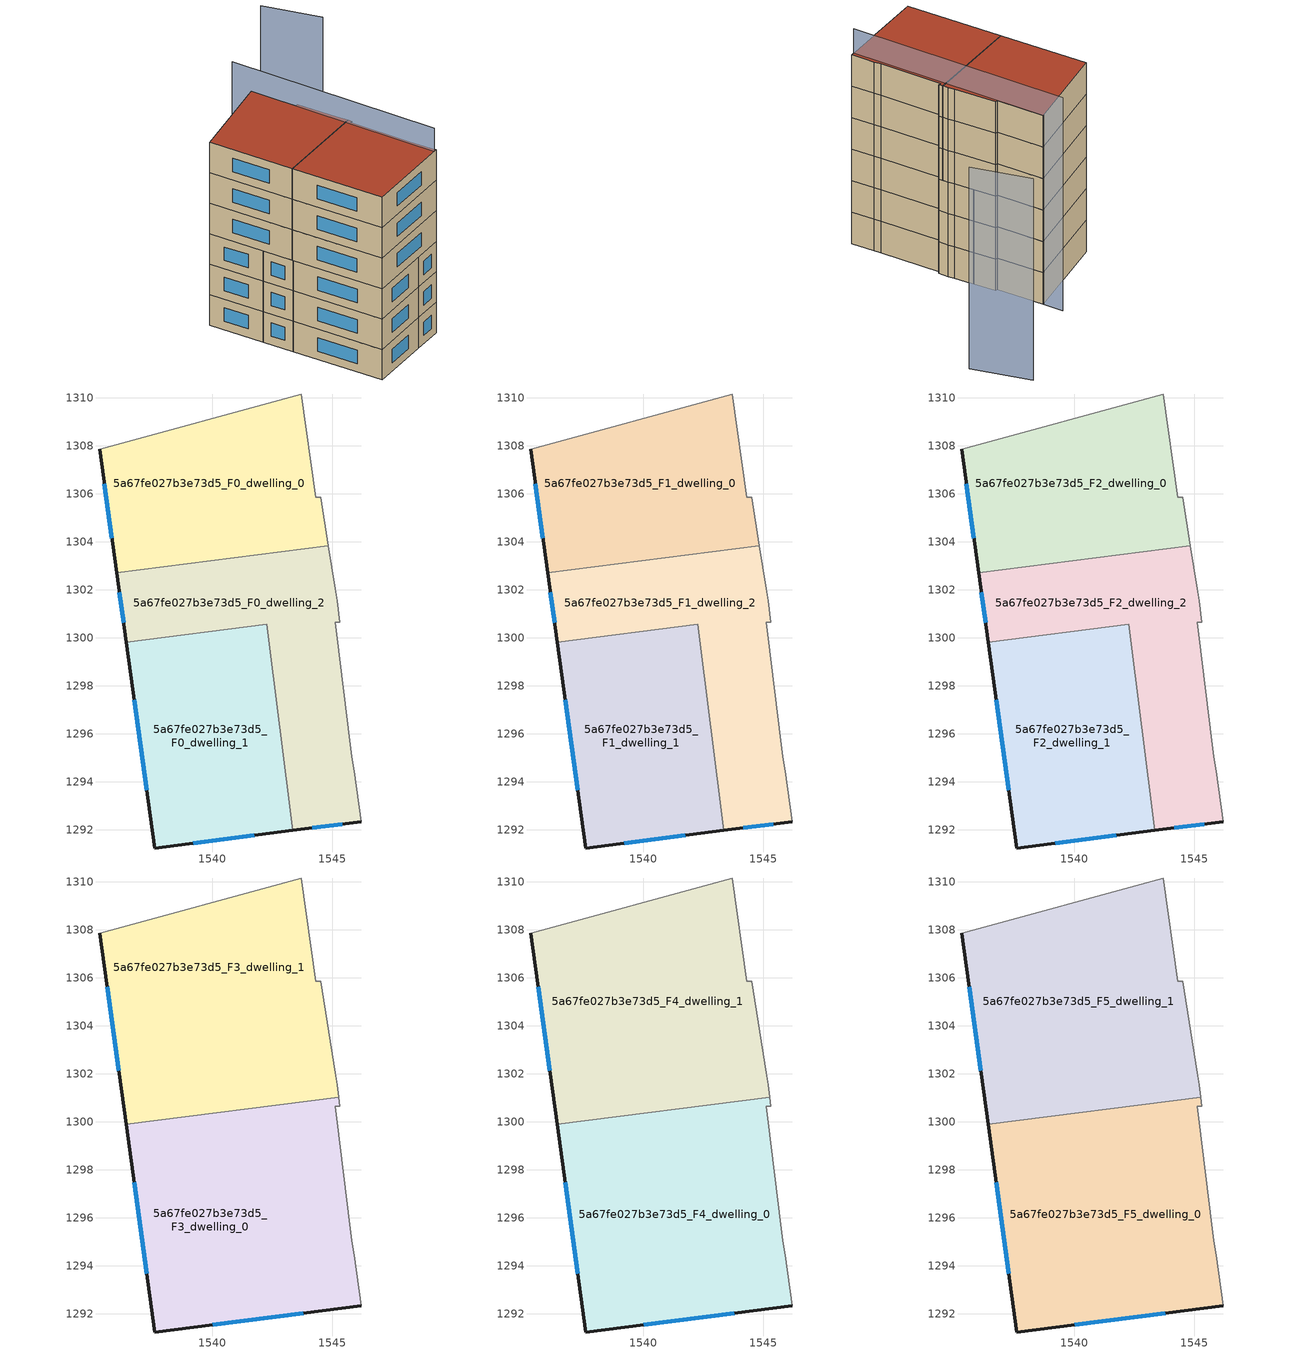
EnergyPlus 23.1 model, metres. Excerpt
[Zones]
5a67fe027b3e73d5_F0_dwelling_0
 floor ground (EU_floor_Construction): 1543.72,1310.15 1544.32,1305.85 1544.52,1305.85 1544.84,1303.83 1536.03,1302.71 1535.32,1307.85 z0
 wall outside (EU_wall_Construction): 1535.32,1307.85 1536.03,1302.71 z0:3
 wall adiabatic (EU_wall_Construction): 1544.84,1303.83 1544.52,1305.85 1544.32,1305.85 1543.72,1310.15 1535.32,1307.85 z0:3
 wall to 5a67fe027b3e73d5_F0_dwelling_2 (EU_wall_Construction): 1536.03,1302.71 1544.84,1303.83 z0:3
 window (EU_Window_Construction): 1535.52,1306.41 1535.83,1304.15 z0.84:2.16
5a67fe027b3e73d5_F0_dwelling_1
 floor ground (EU_floor_Construction): 1542.27,1300.56 1543.37,1291.97 1537.61,1291.24 1536.43,1299.82 z0
 wall outside (EU_wall_Construction): 1536.43,1299.82 1537.61,1291.24 1543.37,1291.97 z0:3
 wall to 5a67fe027b3e73d5_F0_dwelling_2 (EU_wall_Construction): 1543.37,1291.97 1542.27,1300.56 1536.43,1299.82 z0:3
 window (EU_Window_Construction): 1536.76,1297.42 1537.28,1293.64 / 1539.23,1291.44 1541.76,1291.77 z0.84:2.16
5a67fe027b3e73d5_F0_dwelling_2
 floor ground (EU_floor_Construction): 1544.84,1303.83 1545.12,1302.04 1545.22,1301.54 1545.32,1300.64 1545.12,1300.64 1545.82,1295.04 1545.92,1294.44 1546.22,1292.34 1543.37,1291.97 1542.27,1300.56 1536.43,1299.82 1536.03,1302.71 z0
 wall outside (EU_wall_Construction): 1536.03,1302.71 1536.43,1299.82 / 1543.37,1291.97 1546.22,1292.34 z0:3
 wall adiabatic (EU_wall_Construction): 1546.22,1292.34 1545.92,1294.44 1545.82,1295.04 1545.12,1300.64 1545.32,1300.64 1545.22,1301.54 1545.12,1302.04 1544.84,1303.83 z0:3
 window (EU_Window_Construction): 1536.14,1301.9 1536.32,1300.63 / 1544.17,1292.07 1545.42,1292.24 z0.84:2.16
5a67fe027b3e73d5_F1_dwelling_0
 floor to 5a67fe027b3e73d5_F0_dwelling_0 (EU_floor_Construction): 1543.72,1310.15 1544.32,1305.85 1544.52,1305.85 1544.84,1303.83 1536.03,1302.71 1535.32,1307.85 z3
 wall outside (EU_wall_Construction): 1535.32,1307.85 1536.03,1302.71 z3:6
 wall adiabatic (EU_wall_Construction): 1544.84,1303.83 1544.52,1305.85 1544.32,1305.85 1543.72,1310.15 1535.32,1307.85 z3:6
 wall to 5a67fe027b3e73d5_F1_dwelling_2 (EU_wall_Construction): 1536.03,1302.71 1544.84,1303.83 z3:6
 window (EU_Window_Construction): 1535.52,1306.41 1535.83,1304.15 z3.84:5.16
5a67fe027b3e73d5_F1_dwelling_1
 floor to 5a67fe027b3e73d5_F0_dwelling_1 (EU_floor_Construction): 1542.27,1300.56 1543.37,1291.97 1537.61,1291.24 1536.43,1299.82 z3
 wall outside (EU_wall_Construction): 1536.43,1299.82 1537.61,1291.24 1543.37,1291.97 z3:6
 wall to 5a67fe027b3e73d5_F1_dwelling_2 (EU_wall_Construction): 1543.37,1291.97 1542.27,1300.56 1536.43,1299.82 z3:6
 window (EU_Window_Construction): 1536.76,1297.42 1537.28,1293.64 / 1539.23,1291.44 1541.76,1291.77 z3.84:5.16
5a67fe027b3e73d5_F1_dwelling_2
 floor to 5a67fe027b3e73d5_F0_dwelling_2 (EU_floor_Construction): 1544.84,1303.83 1545.12,1302.04 1545.22,1301.54 1545.32,1300.64 1545.12,1300.64 1545.82,1295.04 1545.92,1294.44 1546.22,1292.34 1543.37,1291.97 1542.27,1300.56 1536.43,1299.82 1536.03,1302.71 z3
 wall outside (EU_wall_Construction): 1536.03,1302.71 1536.43,1299.82 / 1543.37,1291.97 1546.22,1292.34 z3:6
 wall adiabatic (EU_wall_Construction): 1546.22,1292.34 1545.92,1294.44 1545.82,1295.04 1545.12,1300.64 1545.32,1300.64 1545.22,1301.54 1545.12,1302.04 1544.84,1303.83 z3:6
 window (EU_Window_Construction): 1536.14,1301.9 1536.32,1300.63 / 1544.17,1292.07 1545.42,1292.24 z3.84:5.16
5a67fe027b3e73d5_F2_dwelling_0
 floor to 5a67fe027b3e73d5_F1_dwelling_0 (EU_floor_Construction): 1543.72,1310.15 1544.32,1305.85 1544.52,1305.85 1544.84,1303.83 1536.03,1302.71 1535.32,1307.85 z6
 wall outside (EU_wall_Construction): 1535.32,1307.85 1536.03,1302.71 z6:9
 wall adiabatic (EU_wall_Construction): 1544.84,1303.83 1544.52,1305.85 1544.32,1305.85 1543.72,1310.15 1535.32,1307.85 z6:9
 wall to 5a67fe027b3e73d5_F2_dwelling_2 (EU_wall_Construction): 1536.03,1302.71 1544.84,1303.83 z6:9
 window (EU_Window_Construction): 1535.52,1306.41 1535.83,1304.15 z6.84:8.16
5a67fe027b3e73d5_F2_dwelling_1
 floor to 5a67fe027b3e73d5_F1_dwelling_1 (EU_floor_Construction): 1542.27,1300.56 1543.37,1291.97 1537.61,1291.24 1536.43,1299.82 z6
 wall outside (EU_wall_Construction): 1536.43,1299.82 1537.61,1291.24 1543.37,1291.97 z6:9
 wall to 5a67fe027b3e73d5_F2_dwelling_2 (EU_wall_Construction): 1543.37,1291.97 1542.27,1300.56 1536.43,1299.82 z6:9
 window (EU_Window_Construction): 1536.76,1297.42 1537.28,1293.64 / 1539.23,1291.44 1541.76,1291.77 z6.84:8.16
5a67fe027b3e73d5_F2_dwelling_2
 floor to 5a67fe027b3e73d5_F1_dwelling_2 (EU_floor_Construction): 1544.84,1303.83 1545.12,1302.04 1545.22,1301.54 1545.32,1300.64 1545.12,1300.64 1545.82,1295.04 1545.92,1294.44 1546.22,1292.34 1543.37,1291.97 1542.27,1300.56 1536.43,1299.82 1536.03,1302.71 z6
 wall outside (EU_wall_Construction): 1536.03,1302.71 1536.43,1299.82 / 1543.37,1291.97 1546.22,1292.34 z6:9
 wall adiabatic (EU_wall_Construction): 1546.22,1292.34 1545.92,1294.44 1545.82,1295.04 1545.12,1300.64 1545.32,1300.64 1545.22,1301.54 1545.12,1302.04 1544.84,1303.83 z6:9
 window (EU_Window_Construction): 1536.14,1301.9 1536.32,1300.63 / 1544.17,1292.07 1545.42,1292.24 z6.84:8.16
5a67fe027b3e73d5_F3_dwelling_0
 floor to 5a67fe027b3e73d5_F2_dwelling_2 (EU_floor_Construction): 1545.28,1301.02 1545.32,1300.64 1545.12,1300.64 1545.82,1295.04 1545.92,1294.44 1546.22,1292.34 1543.37,1291.97 1542.27,1300.56 1536.43,1299.82 1536.42,1299.89 z9
 floor to 5a67fe027b3e73d5_F2_dwelling_1 (EU_floor_Construction): 1542.27,1300.56 1543.37,1291.97 1537.61,1291.24 1536.43,1299.82 z9
 wall outside (EU_wall_Construction): 1536.42,1299.89 1537.61,1291.24 1546.22,1292.34 z9:12
 wall adiabatic (EU_wall_Construction): 1546.22,1292.34 1545.92,1294.44 1545.82,1295.04 1545.12,1300.64 1545.32,1300.64 1545.28,1301.02 z9:12
 wall to 5a67fe027b3e73d5_F3_dwelling_1 (EU_wall_Construction): 1545.28,1301.02 1536.42,1299.89 z9:12
 window (EU_Window_Construction): 1540.03,1291.55 1543.81,1292.03 / 1536.75,1297.47 1537.28,1293.66 z9.84:11.16
5a67fe027b3e73d5_F3_dwelling_1
 floor to 5a67fe027b3e73d5_F2_dwelling_0 (EU_floor_Construction): 1543.72,1310.15 1544.32,1305.85 1544.52,1305.85 1544.84,1303.83 1536.03,1302.71 1535.32,1307.85 z9
 floor to 5a67fe027b3e73d5_F2_dwelling_2 (EU_floor_Construction): 1544.84,1303.83 1545.12,1302.04 1545.22,1301.54 1545.28,1301.02 1536.42,1299.89 1536.03,1302.71 z9
 wall outside (EU_wall_Construction): 1535.32,1307.85 1536.42,1299.89 z9:12
 wall adiabatic (EU_wall_Construction): 1545.28,1301.02 1545.22,1301.54 1545.12,1302.04 1544.52,1305.85 1544.32,1305.85 1543.72,1310.15 1535.32,1307.85 z9:12
 window (EU_Window_Construction): 1535.63,1305.62 1536.11,1302.12 z9.84:11.16
5a67fe027b3e73d5_F4_dwelling_0
 floor to 5a67fe027b3e73d5_F3_dwelling_0 (EU_floor_Construction): 1545.28,1301.02 1545.32,1300.64 1545.12,1300.64 1545.82,1295.04 1545.92,1294.44 1546.22,1292.34 1537.61,1291.24 1536.42,1299.89 z12
 wall outside (EU_wall_Construction): 1536.42,1299.89 1537.61,1291.24 1546.22,1292.34 z12:15
 wall adiabatic (EU_wall_Construction): 1546.22,1292.34 1545.92,1294.44 1545.82,1295.04 1545.12,1300.64 1545.32,1300.64 1545.28,1301.02 z12:15
 wall to 5a67fe027b3e73d5_F4_dwelling_1 (EU_wall_Construction): 1545.28,1301.02 1536.42,1299.89 z12:15
 window (EU_Window_Construction): 1540.03,1291.55 1543.81,1292.03 / 1536.75,1297.47 1537.28,1293.66 z12.84:14.16
5a67fe027b3e73d5_F4_dwelling_1
 floor to 5a67fe027b3e73d5_F3_dwelling_1 (EU_floor_Construction): 1543.72,1310.15 1544.32,1305.85 1544.52,1305.85 1545.12,1302.04 1545.22,1301.54 1545.28,1301.02 1536.42,1299.89 1535.32,1307.85 z12
 wall outside (EU_wall_Construction): 1535.32,1307.85 1536.42,1299.89 z12:15
 wall adiabatic (EU_wall_Construction): 1545.28,1301.02 1545.22,1301.54 1545.12,1302.04 1544.52,1305.85 1544.32,1305.85 1543.72,1310.15 1535.32,1307.85 z12:15
 window (EU_Window_Construction): 1535.63,1305.62 1536.11,1302.12 z12.84:14.16
5a67fe027b3e73d5_F5_dwelling_0
 floor to 5a67fe027b3e73d5_F4_dwelling_0 (EU_floor_Construction): 1545.28,1301.02 1545.32,1300.64 1545.12,1300.64 1545.82,1295.04 1545.92,1294.44 1546.22,1292.34 1537.61,1291.24 1536.42,1299.89 z15
 wall outside (EU_wall_Construction): 1536.42,1299.89 1537.61,1291.24 1546.22,1292.34 z15:18
 wall adiabatic (EU_wall_Construction): 1546.22,1292.34 1545.92,1294.44 1545.82,1295.04 1545.12,1300.64 1545.32,1300.64 1545.28,1301.02 z15:18
 wall to 5a67fe027b3e73d5_F5_dwelling_1 (EU_wall_Construction): 1545.28,1301.02 1536.42,1299.89 z15:18
 window (EU_Window_Construction): 1540.03,1291.55 1543.81,1292.03 / 1536.75,1297.47 1537.28,1293.66 z15.84:17.16
 roof outside (EU_roof_Construction): 1546.22,1292.34 1545.92,1294.44 1545.82,1295.04 1545.12,1300.64 1545.32,1300.64 1545.28,1301.02 1536.42,1299.89 1537.61,1291.24 z18
5a67fe027b3e73d5_F5_dwelling_1
 floor to 5a67fe027b3e73d5_F4_dwelling_1 (EU_floor_Construction): 1543.72,1310.15 1544.32,1305.85 1544.52,1305.85 1545.12,1302.04 1545.22,1301.54 1545.28,1301.02 1536.42,1299.89 1535.32,1307.85 z15
 wall outside (EU_wall_Construction): 1535.32,1307.85 1536.42,1299.89 z15:18
 wall adiabatic (EU_wall_Construction): 1545.28,1301.02 1545.22,1301.54 1545.12,1302.04 1544.52,1305.85 1544.32,1305.85 1543.72,1310.15 1535.32,1307.85 z15:18
 window (EU_Window_Construction): 1535.63,1305.62 1536.11,1302.12 z15.84:17.16
 roof outside (EU_roof_Construction): 1545.28,1301.02 1545.22,1301.54 1545.12,1302.04 1544.52,1305.85 1544.32,1305.85 1543.72,1310.15 1535.32,1307.85 1536.42,1299.89 z18
shading: 1545.91,1292.3 1543.5,1311.96 z0:20.3; 1555.05,1311.56 1553.16,1316.66 z0:19.2
[Building]
EU S2 Campaign: North Axis=0; Terrain=City; Solar Distribution=FullExterior
[Site:Location]
Lyon-Bron: Latitude=45.75; Longitude=5; Time Zone=1; Elevation=198
[SizingPeriod:WeatherFileDays]
AnnualSizingPeriod: Begin Month=1; Begin Day of Month=1; End Month=12; End Day of Month=31; Day of Week for Start Day=Monday; Use Weather File Daylight Saving Period=No; Use Weather File Rain and Snow Indicators=No
[MATERIAL]
EU_InternalMass_Material: Roughness=MediumRough; Thickness=0.1; Conductivity=1; Density=1800; Specific Heat=900; Thermal Absorptance=0.9; Solar Absorptance=0.7; Visible Absorptance=0.7
[MATERIAL:NOMASS] Roughness=MediumRough; Thermal Absorptance=0.9; Solar Absorptance=0.7; Visible Absorptance=0.7
Name | Thermal Resistance
EU_wall_NoMass | 0.776494
EU_roof_NoMass | 0.486893
EU_floor_NoMass | 0.421597
[WINDOWMATERIAL:SIMPLEGLAZINGSYSTEM]
EU_Window_SimpleGlazing: UFactor=4.24961; Solar Heat Gain Coefficient=0.83; Visible Transmittance=0.83
[CONSTRUCTION]
EU_wall_Construction: EU_wall_NoMass
EU_roof_Construction: EU_roof_NoMass
EU_floor_Construction: EU_floor_NoMass
EU_Window_Construction: EU_Window_SimpleGlazing
EU_InternalMass_Construction: EU_InternalMass_Material
[ZONE] Type=1; Multiplier=1; Ceiling Height=autocalculate; Floor Area=autocalculate; Part of Total Floor Area=Yes
Name | Volume
5a67fe027b3e73d5_F0_dwelling_0 | 151.858
5a67fe027b3e73d5_F1_dwelling_0; 5a67fe027b3e73d5_F2_dwelling_0; 5a67fe027b3e73d5_F0_dwelling_2 | 151.86
5a67fe027b3e73d5_F3_dwelling_0 | 227.791
5a67fe027b3e73d5_F4_dwelling_0; 5a67fe027b3e73d5_F5_dwelling_0 | 227.802
5a67fe027b3e73d5_F0_dwelling_1 | 151.855
5a67fe027b3e73d5_F1_dwelling_1; 5a67fe027b3e73d5_F2_dwelling_1 | 151.856
5a67fe027b3e73d5_F3_dwelling_1 | 227.786
5a67fe027b3e73d5_F4_dwelling_1; 5a67fe027b3e73d5_F5_dwelling_1 | 227.798
5a67fe027b3e73d5_F1_dwelling_2; 5a67fe027b3e73d5_F2_dwelling_2 | 151.861
[INTERNALMASS] Construction=EU_InternalMass_Construction
Name | Zone or ZoneList | Surface Area
5a67fe027b3e73d5_F0_dwelling_0_EU_InternalMass | 5a67fe027b3e73d5_F0_dwelling_0 | 50.6185
5a67fe027b3e73d5_F0_dwelling_1_EU_InternalMass | 5a67fe027b3e73d5_F0_dwelling_1 | 50.6183
5a67fe027b3e73d5_F0_dwelling_2_EU_InternalMass | 5a67fe027b3e73d5_F0_dwelling_2 | 50.6205
5a67fe027b3e73d5_F1_dwelling_0_EU_InternalMass | 5a67fe027b3e73d5_F1_dwelling_0 | 50.6185
5a67fe027b3e73d5_F1_dwelling_1_EU_InternalMass | 5a67fe027b3e73d5_F1_dwelling_1 | 50.6183
5a67fe027b3e73d5_F1_dwelling_2_EU_InternalMass | 5a67fe027b3e73d5_F1_dwelling_2 | 50.6205
5a67fe027b3e73d5_F2_dwelling_0_EU_InternalMass | 5a67fe027b3e73d5_F2_dwelling_0 | 50.6185
5a67fe027b3e73d5_F2_dwelling_1_EU_InternalMass | 5a67fe027b3e73d5_F2_dwelling_1 | 50.6183
5a67fe027b3e73d5_F2_dwelling_2_EU_InternalMass | 5a67fe027b3e73d5_F2_dwelling_2 | 50.6205
5a67fe027b3e73d5_F3_dwelling_0_EU_InternalMass | 5a67fe027b3e73d5_F3_dwelling_0 | 75.9338
5a67fe027b3e73d5_F3_dwelling_1_EU_InternalMass | 5a67fe027b3e73d5_F3_dwelling_1 | 75.9329
5a67fe027b3e73d5_F4_dwelling_0_EU_InternalMass | 5a67fe027b3e73d5_F4_dwelling_0 | 75.9338
5a67fe027b3e73d5_F4_dwelling_1_EU_InternalMass | 5a67fe027b3e73d5_F4_dwelling_1 | 75.9329
5a67fe027b3e73d5_F5_dwelling_0_EU_InternalMass | 5a67fe027b3e73d5_F5_dwelling_0 | 75.9338
5a67fe027b3e73d5_F5_dwelling_1_EU_InternalMass | 5a67fe027b3e73d5_F5_dwelling_1 | 75.9329
[OTHEREQUIPMENT] Fuel Type=Electricity; Design Level Calculation Method=Watts/Area; Power per Zone Floor Area=1; Fraction Latent=0; Fraction Radiant=0; Fraction Lost=0; Carbon Dioxide Generation Rate=0; EndUse Subcategory=EU_Step8_InternalGains
Name | Zone or ZoneList or Space or SpaceList | Schedule
EU_Step8_InternalGain_5a67fe027b3e73d5_F0_dwelling_0_f000 | 5a67fe027b3e73d5_F0_dwelling_0 | EU_Step8_GainSchedule_5a67fe027b3e73d5_F0_dwelling_0_f000
EU_Step8_InternalGain_5a67fe027b3e73d5_F0_dwelling_1_f000 | 5a67fe027b3e73d5_F0_dwelling_1 | EU_Step8_GainSchedule_5a67fe027b3e73d5_F0_dwelling_1_f000
EU_Step8_InternalGain_5a67fe027b3e73d5_F0_dwelling_2_f000 | 5a67fe027b3e73d5_F0_dwelling_2 | EU_Step8_GainSchedule_5a67fe027b3e73d5_F0_dwelling_2_f000
EU_Step8_InternalGain_5a67fe027b3e73d5_F1_dwelling_0_f000 | 5a67fe027b3e73d5_F1_dwelling_0 | EU_Step8_GainSchedule_5a67fe027b3e73d5_F1_dwelling_0_f000
EU_Step8_InternalGain_5a67fe027b3e73d5_F1_dwelling_1_f000 | 5a67fe027b3e73d5_F1_dwelling_1 | EU_Step8_GainSchedule_5a67fe027b3e73d5_F1_dwelling_1_f000
EU_Step8_InternalGain_5a67fe027b3e73d5_F1_dwelling_2_f000 | 5a67fe027b3e73d5_F1_dwelling_2 | EU_Step8_GainSchedule_5a67fe027b3e73d5_F1_dwelling_2_f000
EU_Step8_InternalGain_5a67fe027b3e73d5_F2_dwelling_0_f000 | 5a67fe027b3e73d5_F2_dwelling_0 | EU_Step8_GainSchedule_5a67fe027b3e73d5_F2_dwelling_0_f000
EU_Step8_InternalGain_5a67fe027b3e73d5_F2_dwelling_1_f000 | 5a67fe027b3e73d5_F2_dwelling_1 | EU_Step8_GainSchedule_5a67fe027b3e73d5_F2_dwelling_1_f000
EU_Step8_InternalGain_5a67fe027b3e73d5_F2_dwelling_2_f000 | 5a67fe027b3e73d5_F2_dwelling_2 | EU_Step8_GainSchedule_5a67fe027b3e73d5_F2_dwelling_2_f000
EU_Step8_InternalGain_5a67fe027b3e73d5_F3_dwelling_0_f000 | 5a67fe027b3e73d5_F3_dwelling_0 | EU_Step8_GainSchedule_5a67fe027b3e73d5_F3_dwelling_0_f000
EU_Step8_InternalGain_5a67fe027b3e73d5_F3_dwelling_1_f000 | 5a67fe027b3e73d5_F3_dwelling_1 | EU_Step8_GainSchedule_5a67fe027b3e73d5_F3_dwelling_1_f000
EU_Step8_InternalGain_5a67fe027b3e73d5_F4_dwelling_0_f000 | 5a67fe027b3e73d5_F4_dwelling_0 | EU_Step8_GainSchedule_5a67fe027b3e73d5_F4_dwelling_0_f000
EU_Step8_InternalGain_5a67fe027b3e73d5_F4_dwelling_1_f000 | 5a67fe027b3e73d5_F4_dwelling_1 | EU_Step8_GainSchedule_5a67fe027b3e73d5_F4_dwelling_1_f000
EU_Step8_InternalGain_5a67fe027b3e73d5_F5_dwelling_0_f000 | 5a67fe027b3e73d5_F5_dwelling_0 | EU_Step8_GainSchedule_5a67fe027b3e73d5_F5_dwelling_0_f000
EU_Step8_InternalGain_5a67fe027b3e73d5_F5_dwelling_1_f000 | 5a67fe027b3e73d5_F5_dwelling_1 | EU_Step8_GainSchedule_5a67fe027b3e73d5_F5_dwelling_1_f000
[ZONEVENTILATION:DESIGNFLOWRATE] Schedule=EU_AlwaysOn; Design Flow Rate Calculation Method=AirChanges/Hour; Air Changes per Hour=0.693814; Ventilation Type=Natural; Fan Pressure Rise=0; Fan Total Efficiency=1; Constant Term Coefficient=1; Temperature Term Coefficient=0; Velocity Term Coefficient=0; Velocity Squared Term Coefficient=0; Minimum Indoor Temperature=-100; Maximum Indoor Temperature=100; Delta Temperature=-100; Minimum Outdoor Temperature=-100; Maximum Outdoor Temperature=100; Maximum Wind Speed=40
Name | Zone or ZoneList or Space or SpaceList
EU_ConstantAir_5a67fe027b3e73d5_F0_dwelling_0 | 5a67fe027b3e73d5_F0_dwelling_0
EU_ConstantAir_5a67fe027b3e73d5_F0_dwelling_1 | 5a67fe027b3e73d5_F0_dwelling_1
EU_ConstantAir_5a67fe027b3e73d5_F0_dwelling_2 | 5a67fe027b3e73d5_F0_dwelling_2
EU_ConstantAir_5a67fe027b3e73d5_F1_dwelling_0 | 5a67fe027b3e73d5_F1_dwelling_0
EU_ConstantAir_5a67fe027b3e73d5_F1_dwelling_1 | 5a67fe027b3e73d5_F1_dwelling_1
EU_ConstantAir_5a67fe027b3e73d5_F1_dwelling_2 | 5a67fe027b3e73d5_F1_dwelling_2
EU_ConstantAir_5a67fe027b3e73d5_F2_dwelling_0 | 5a67fe027b3e73d5_F2_dwelling_0
EU_ConstantAir_5a67fe027b3e73d5_F2_dwelling_1 | 5a67fe027b3e73d5_F2_dwelling_1
EU_ConstantAir_5a67fe027b3e73d5_F2_dwelling_2 | 5a67fe027b3e73d5_F2_dwelling_2
EU_ConstantAir_5a67fe027b3e73d5_F3_dwelling_0 | 5a67fe027b3e73d5_F3_dwelling_0
EU_ConstantAir_5a67fe027b3e73d5_F3_dwelling_1 | 5a67fe027b3e73d5_F3_dwelling_1
EU_ConstantAir_5a67fe027b3e73d5_F4_dwelling_0 | 5a67fe027b3e73d5_F4_dwelling_0
EU_ConstantAir_5a67fe027b3e73d5_F4_dwelling_1 | 5a67fe027b3e73d5_F4_dwelling_1
EU_ConstantAir_5a67fe027b3e73d5_F5_dwelling_0 | 5a67fe027b3e73d5_F5_dwelling_0
EU_ConstantAir_5a67fe027b3e73d5_F5_dwelling_1 | 5a67fe027b3e73d5_F5_dwelling_1
[HVACTEMPLATE:THERMOSTAT] Constant Heating Setpoint=20; Constant Cooling Setpoint=50
EU_HeatOnly_5a67fe027b3e73d5_F0_dwelling_0; EU_HeatOnly_5a67fe027b3e73d5_F0_dwelling_1; EU_HeatOnly_5a67fe027b3e73d5_F0_dwelling_2; EU_HeatOnly_5a67fe027b3e73d5_F1_dwelling_0; EU_HeatOnly_5a67fe027b3e73d5_F1_dwelling_1; EU_HeatOnly_5a67fe027b3e73d5_F1_dwelling_2; EU_HeatOnly_5a67fe027b3e73d5_F2_dwelling_0; EU_HeatOnly_5a67fe027b3e73d5_F2_dwelling_1; EU_HeatOnly_5a67fe027b3e73d5_F2_dwelling_2; EU_HeatOnly_5a67fe027b3e73d5_F3_dwelling_0; EU_HeatOnly_5a67fe027b3e73d5_F3_dwelling_1; EU_HeatOnly_5a67fe027b3e73d5_F4_dwelling_0; EU_HeatOnly_5a67fe027b3e73d5_F4_dwelling_1; EU_HeatOnly_5a67fe027b3e73d5_F5_dwelling_0; EU_HeatOnly_5a67fe027b3e73d5_F5_dwelling_1
[HVACTEMPLATE:ZONE:IDEALLOADSAIRSYSTEM] System Availability Schedule=EU_AlwaysOn; Maximum Heating Supply Air Temperature=50; Minimum Cooling Supply Air Temperature=13; Maximum Heating Supply Air Humidity Ratio=0.0156; Minimum Cooling Supply Air Humidity Ratio=0.0077; Heating Limit=NoLimit; Cooling Limit=NoLimit; Heating Availability Schedule=EU_AlwaysOn; Cooling Availability Schedule=EU_CoolingOff; Dehumidification Control Type=ConstantSensibleHeatRatio; Cooling Sensible Heat Ratio=0.7; Dehumidification Setpoint=60; Humidification Control Type=None; Humidification Setpoint=30; Outdoor Air Method=None; Outdoor Air Flow Rate per Person=0.00944; Outdoor Air Flow Rate per Zone Floor Area=0; Outdoor Air Flow Rate per Zone=0; Demand Controlled Ventilation Type=None; Outdoor Air Economizer Type=NoEconomizer; Heat Recovery Type=None; Sensible Heat Recovery Effectiveness=0.7; Latent Heat Recovery Effectiveness=0.65
Name | Template Thermostat
5a67fe027b3e73d5_F0_dwelling_0 | EU_HeatOnly_5a67fe027b3e73d5_F0_dwelling_0
5a67fe027b3e73d5_F0_dwelling_1 | EU_HeatOnly_5a67fe027b3e73d5_F0_dwelling_1
5a67fe027b3e73d5_F0_dwelling_2 | EU_HeatOnly_5a67fe027b3e73d5_F0_dwelling_2
5a67fe027b3e73d5_F1_dwelling_0 | EU_HeatOnly_5a67fe027b3e73d5_F1_dwelling_0
5a67fe027b3e73d5_F1_dwelling_1 | EU_HeatOnly_5a67fe027b3e73d5_F1_dwelling_1
5a67fe027b3e73d5_F1_dwelling_2 | EU_HeatOnly_5a67fe027b3e73d5_F1_dwelling_2
5a67fe027b3e73d5_F2_dwelling_0 | EU_HeatOnly_5a67fe027b3e73d5_F2_dwelling_0
5a67fe027b3e73d5_F2_dwelling_1 | EU_HeatOnly_5a67fe027b3e73d5_F2_dwelling_1
5a67fe027b3e73d5_F2_dwelling_2 | EU_HeatOnly_5a67fe027b3e73d5_F2_dwelling_2
5a67fe027b3e73d5_F3_dwelling_0 | EU_HeatOnly_5a67fe027b3e73d5_F3_dwelling_0
5a67fe027b3e73d5_F3_dwelling_1 | EU_HeatOnly_5a67fe027b3e73d5_F3_dwelling_1
5a67fe027b3e73d5_F4_dwelling_0 | EU_HeatOnly_5a67fe027b3e73d5_F4_dwelling_0
5a67fe027b3e73d5_F4_dwelling_1 | EU_HeatOnly_5a67fe027b3e73d5_F4_dwelling_1
5a67fe027b3e73d5_F5_dwelling_0 | EU_HeatOnly_5a67fe027b3e73d5_F5_dwelling_0
5a67fe027b3e73d5_F5_dwelling_1 | EU_HeatOnly_5a67fe027b3e73d5_F5_dwelling_1
[SIZING:ZONE] Zone Cooling Design Supply Air Temperature Input Method=SupplyAirTemperature; Zone Cooling Design Supply Air Temperature=13; Zone Heating Design Supply Air Temperature Input Method=SupplyAirTemperature; Zone Heating Design Supply Air Temperature=50; Zone Cooling Design Supply Air Humidity Ratio=0.008; Zone Heating Design Supply Air Humidity Ratio=0.008; Cooling Design Air Flow Method=DesignDay; Cooling Design Air Flow Rate=0; Cooling Minimum Air Flow per Zone Floor Area=0.000762; Cooling Minimum Air Flow=0; Cooling Minimum Air Flow Fraction=0.2; Heating Design Air Flow Method=DesignDay; Heating Design Air Flow Rate=0; Heating Maximum Air Flow per Zone Floor Area=0.002032; Heating Maximum Air Flow=0.141576; Heating Maximum Air Flow Fraction=0.3; Account for Dedicated Outdoor Air System=No; Dedicated Outdoor Air System Control Strategy=NeutralSupplyAir; Dedicated Outdoor Air Low Setpoint Temperature for Design=autosize; Dedicated Outdoor Air High Setpoint Temperature for Design=autosize; Zone Load Sizing Method=Sensible Load Only No Latent Load; Zone Latent Cooling Design Supply Air Humidity Ratio Input Method=HumidityRatioDifference; Zone Cooling Design Supply Air Humidity Ratio Difference=0.005; Zone Latent Heating Design Supply Air Humidity Ratio Input Method=HumidityRatioDifference; Zone Humidification Design Supply Air Humidity Ratio Difference=0.005
5a67fe027b3e73d5_F0_dwelling_0; 5a67fe027b3e73d5_F0_dwelling_1; 5a67fe027b3e73d5_F0_dwelling_2; 5a67fe027b3e73d5_F1_dwelling_0; 5a67fe027b3e73d5_F1_dwelling_1; 5a67fe027b3e73d5_F1_dwelling_2; 5a67fe027b3e73d5_F2_dwelling_0; 5a67fe027b3e73d5_F2_dwelling_1; 5a67fe027b3e73d5_F2_dwelling_2; 5a67fe027b3e73d5_F3_dwelling_0; 5a67fe027b3e73d5_F3_dwelling_1; 5a67fe027b3e73d5_F4_dwelling_0; 5a67fe027b3e73d5_F4_dwelling_1; 5a67fe027b3e73d5_F5_dwelling_0; 5a67fe027b3e73d5_F5_dwelling_1
[SCHEDULE:CONSTANT]
Name | Hourly Value
EU_AlwaysOn | 1
EU_CoolingOff | 0
[SCHEDULE:FILE] Column Number=1; Rows to Skip at Top=0; Number of Hours of Data=8760; Column Separator=Comma; Interpolate to Timestep=No; Minutes per Item=60; Adjust Schedule for Daylight Savings=Yes
Name | File
EU_Step8_GainSchedule_5a67fe027b3e73d5_F0_dwelling_0_f000 | ../../schedules/5a67fe027b3e73d5/5a67fe027b3e73d5_F0_dwelling_0_f000_gain.csv
EU_Step8_GainSchedule_5a67fe027b3e73d5_F0_dwelling_1_f000 | ../../schedules/5a67fe027b3e73d5/5a67fe027b3e73d5_F0_dwelling_1_f000_gain.csv
EU_Step8_GainSchedule_5a67fe027b3e73d5_F0_dwelling_2_f000 | ../../schedules/5a67fe027b3e73d5/5a67fe027b3e73d5_F0_dwelling_2_f000_gain.csv
EU_Step8_GainSchedule_5a67fe027b3e73d5_F1_dwelling_0_f000 | ../../schedules/5a67fe027b3e73d5/5a67fe027b3e73d5_F1_dwelling_0_f000_gain.csv
EU_Step8_GainSchedule_5a67fe027b3e73d5_F1_dwelling_1_f000 | ../../schedules/5a67fe027b3e73d5/5a67fe027b3e73d5_F1_dwelling_1_f000_gain.csv
EU_Step8_GainSchedule_5a67fe027b3e73d5_F1_dwelling_2_f000 | ../../schedules/5a67fe027b3e73d5/5a67fe027b3e73d5_F1_dwelling_2_f000_gain.csv
EU_Step8_GainSchedule_5a67fe027b3e73d5_F2_dwelling_0_f000 | ../../schedules/5a67fe027b3e73d5/5a67fe027b3e73d5_F2_dwelling_0_f000_gain.csv
EU_Step8_GainSchedule_5a67fe027b3e73d5_F2_dwelling_1_f000 | ../../schedules/5a67fe027b3e73d5/5a67fe027b3e73d5_F2_dwelling_1_f000_gain.csv
EU_Step8_GainSchedule_5a67fe027b3e73d5_F2_dwelling_2_f000 | ../../schedules/5a67fe027b3e73d5/5a67fe027b3e73d5_F2_dwelling_2_f000_gain.csv
EU_Step8_GainSchedule_5a67fe027b3e73d5_F3_dwelling_0_f000 | ../../schedules/5a67fe027b3e73d5/5a67fe027b3e73d5_F3_dwelling_0_f000_gain.csv
EU_Step8_GainSchedule_5a67fe027b3e73d5_F3_dwelling_1_f000 | ../../schedules/5a67fe027b3e73d5/5a67fe027b3e73d5_F3_dwelling_1_f000_gain.csv
EU_Step8_GainSchedule_5a67fe027b3e73d5_F4_dwelling_0_f000 | ../../schedules/5a67fe027b3e73d5/5a67fe027b3e73d5_F4_dwelling_0_f000_gain.csv
EU_Step8_GainSchedule_5a67fe027b3e73d5_F4_dwelling_1_f000 | ../../schedules/5a67fe027b3e73d5/5a67fe027b3e73d5_F4_dwelling_1_f000_gain.csv
EU_Step8_GainSchedule_5a67fe027b3e73d5_F5_dwelling_0_f000 | ../../schedules/5a67fe027b3e73d5/5a67fe027b3e73d5_F5_dwelling_0_f000_gain.csv
EU_Step8_GainSchedule_5a67fe027b3e73d5_F5_dwelling_1_f000 | ../../schedules/5a67fe027b3e73d5/5a67fe027b3e73d5_F5_dwelling_1_f000_gain.csv
